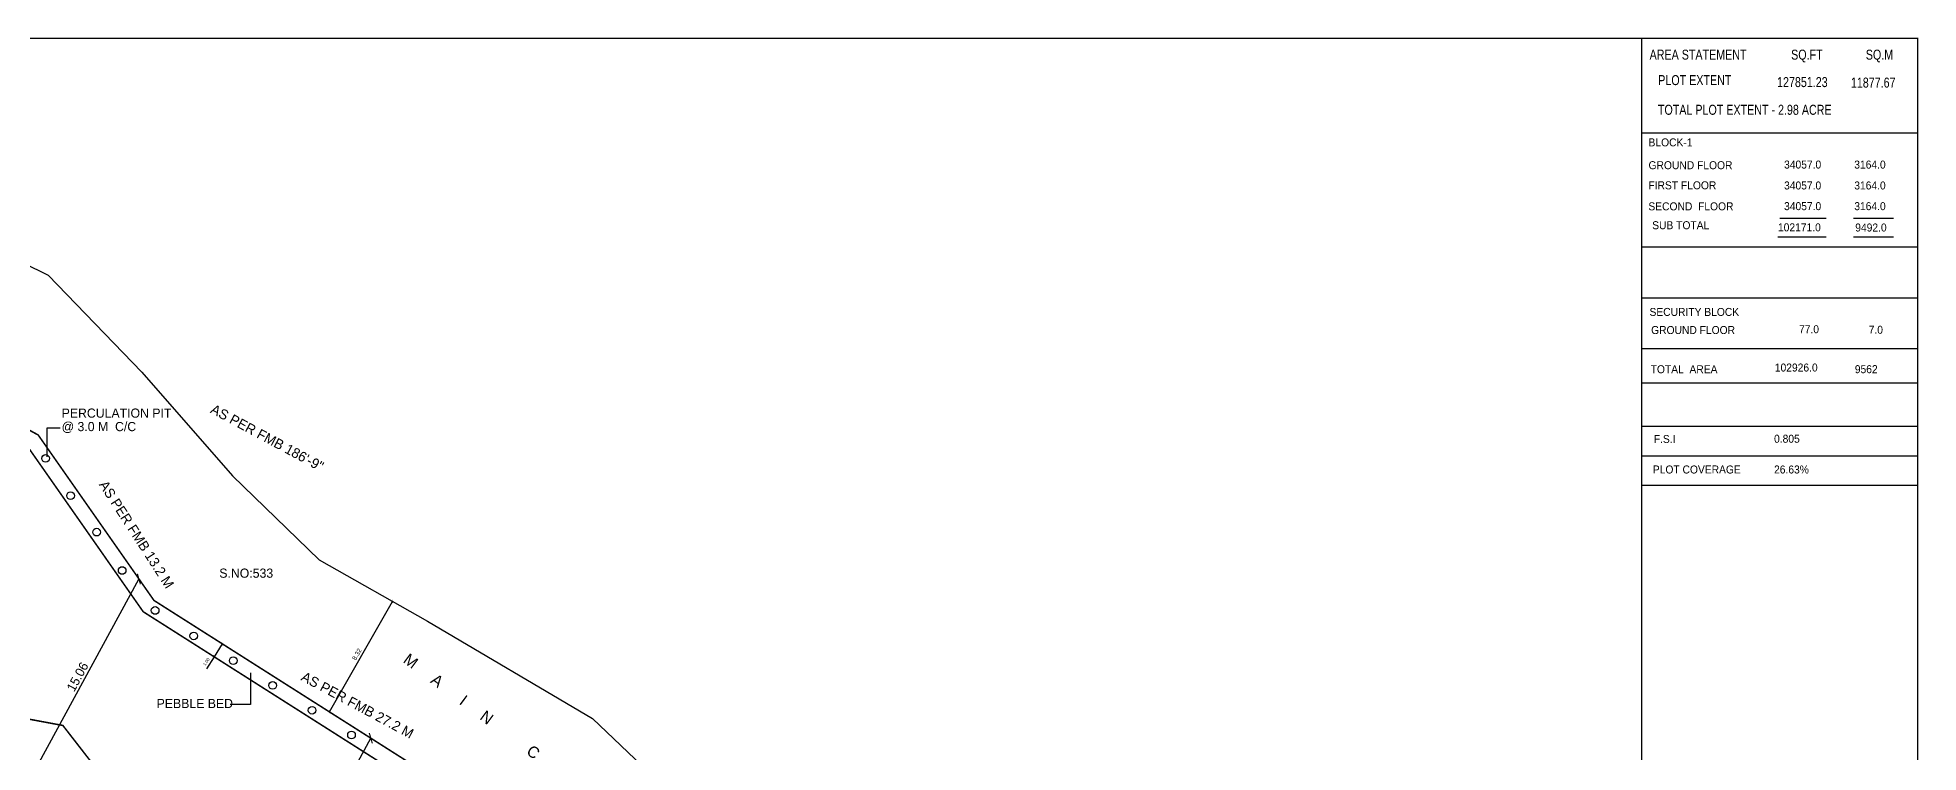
# Model space of a CAD drawing. Header units: metres. Extents: x 6101839 to 6102590, y -6659932 to -6659648.
# Drawn here: x 6101915.9 to 6102038.9, y -6659694.3 to -6659647.5 of the extents above; entities that cross this region are included whole.
import ezdxf

# ---------------------------------------------------------------- set-up
doc = ezdxf.new("R2010")
doc.units = ezdxf.units.M
doc.header["$LTSCALE"] = 500
doc.header["$MEASUREMENT"] = 0
doc.layers.get('0').update_dxf_attribs({"linetype": 'CONTINUOUS'})
doc.layers.get('Defpoints').update_dxf_attribs({"linetype": 'CONTINUOUS'})
doc.layers.add('BLK_1_FIRE_TENDER_MOVEMENT', color=161, linetype='CONTINUOUS', lineweight=0)
for name, color, linetype in [('BLK_1_LVL_0_SIDE_SETBACK2', 102, 'CONTINUOUS'), ('ED', 30, 'CONTINUOUS'), ('FMB', 3, 'CONTINUOUS'), ('ID', 3, 'CONTINUOUS'), ('LVL', 1, 'CONTINUOUS'), ('PLOT_BOUNDARY', 70, 'CONTINUOUS'), ('RWH', 130, 'CONTINUOUS'), ('TEXT', 4, 'CONTINUOUS'), ('TEXT1', 7, 'CONTINUOUS'), ('TITLE', 7, 'CONTINUOUS'), ('WAL', 1, 'CONTINUOUS')]:
    doc.layers.add(name, color=color, linetype=linetype)
doc.styles.add('A', font='GOTHIC.TTF', dxfattribs={"width": 0.96, "height": 6.5})
doc.styles.add('GD', font='GOTHIC.TTF')
doc.styles.add('J2', font='GOTHIC.TTF', dxfattribs={"height": 4.75})
doc.styles.add('S2', font='GOTHIC.TTF')
doc.styles.add('USA TEXT', font='GOTHIC.TTF')
doc.dimstyles.new('1-100-ED', dxfattribs={"dimtxt": 0.2, "dimasz": 0.15, "dimexe": 0.18, "dimexo": 0.0625, "dimgap": 0.15, "dimtad": 1, "dimzin": 0, "dimdsep": 46, "dimtxsty": 'USA TEXT', "dimblk": 'ARCHTICK', "dimcen": 0.1, "dimse1": 1, "dimse2": 1, "dimclrd": 256, "dimclrt": 256, "dimadec": 0, "dimazin": 0, "dimtfac": 1, "dimtofl": 0, "dimtmove": 0, "dimatfit": 3, "dimldrblk": 'ARCHTICK', "dimfxl": 0.18, "dimtolj": 1, "dimtzin": 0, "dimarcsym": 0})
doc.dimstyles.new('1-100-ID', dxfattribs={"dimtxt": 0.3, "dimasz": 0.15, "dimexe": 0, "dimexo": 0, "dimgap": 0.15, "dimtad": 1, "dimzin": 3, "dimdsep": 46, "dimtxsty": 'GD', "dimblk": 'ARCHTICK', "dimcen": 0, "dimse1": 1, "dimse2": 1, "dimclrd": 252, "dimclrt": 3, "dimadec": 0, "dimazin": 0, "dimtfac": 1, "dimtix": 1, "dimtmove": 2, "dimatfit": 3, "dimldrblk": 'ARCHTICK', "dimfxl": 0, "dimtolj": 1, "dimtzin": 0, "dimarcsym": 0})
doc.dimstyles.new('Copy of 1-100-ID', dxfattribs={"dimtxt": 0.6, "dimasz": 0.5, "dimexe": 0, "dimexo": 0, "dimgap": 0.15, "dimtad": 1, "dimzin": 3, "dimdsep": 46, "dimtxsty": 'GD', "dimblk": 'ARCHTICK', "dimcen": 0, "dimse1": 1, "dimse2": 1, "dimclrd": 252, "dimclrt": 3, "dimadec": 0, "dimazin": 0, "dimtfac": 1, "dimtix": 1, "dimtmove": 2, "dimatfit": 3, "dimldrblk": 'ARCHTICK', "dimfxl": 0, "dimtolj": 1, "dimtzin": 0, "dimarcsym": 0})

# ---------------------------------------------------------------- blocks, each defined once
blk = doc.blocks.new('_ArchTick')
at = {"color": 0, "linetype": 'ByBlock', "const_width": 0.15}
blk.add_lwpolyline([(-0.5, -0.5), (0.5, 0.5)], dxfattribs=at)
blk = doc.blocks.new('*D4')
at = {"layer": 'Defpoints', "color": 0, "transparency": 16777216}
for p in [(6101927.46, -6659688.02), (6101927.97, -6659687.17), (6101927.99, -6659687.18)]:
    blk.add_point(p, dxfattribs=at)
at = {"layer": 'ED', "lineweight": -2, "transparency": 16777216}
for p, q in [((6101927.44, -6659688.01), (6101926.93, -6659688.81)), ((6101927.97, -6659687.17), (6101927.44, -6659688.01))]:
    blk.add_line(p, q, dxfattribs=at)
at = {"layer": 'ED', "lineweight": -2, "transparency": 16777216, "xscale": 0.15, "yscale": 0.15, "zscale": 0.15}
for p, rotation in [((6101927.44, -6659688.01), 237.5839361530711), ((6101927.97, -6659687.17), 57.58393615307106)]:
    blk.add_blockref('_ArchTick', p, dxfattribs=dict(at, rotation=rotation))
at = {"layer": 'ED', "transparency": 16777216, "insert": (6101926.93, -6659688.34), "char_height": 0.2, "attachment_point": 5, "rotation": 57.5839, "style": 'USA TEXT'}
blk.add_mtext('\\A1;1.00', dxfattribs=at)
blk = doc.blocks.new('*D13')
at = {"layer": 'Defpoints', "color": 0, "transparency": 16777216}
for p in [(6101939.1, -6659684.39), (6101939.1, -6659684.39), (6101934.99, -6659691.62)]:
    blk.add_point(p, dxfattribs=at)
at = {"layer": 'ID', "color": 252, "lineweight": -2, "transparency": 16777216}
blk.add_line((6101934.99, -6659691.62), (6101939.1, -6659684.39), dxfattribs=at)
at = {"layer": 'ID', "color": 252, "lineweight": -2, "transparency": 16777216, "xscale": 0.15, "yscale": 0.15, "zscale": 0.15}
for p, rotation in [((6101939.1, -6659684.39), 60.4135244710504), ((6101934.99, -6659691.62), 240.4135244710504)]:
    blk.add_blockref('_ArchTick', p, dxfattribs=dict(at, rotation=rotation))
at = {"layer": 'ID', "color": 3, "transparency": 16777216, "insert": (6101936.77, -6659687.85), "char_height": 0.3, "attachment_point": 5, "rotation": 60.4135, "style": 'GD'}
blk.add_mtext('\\A1;8.32', dxfattribs=at)
blk = doc.blocks.new('*D1058')
at = {"layer": 'Defpoints', "color": 0, "transparency": 16777216}
for p in [(6101922.52, -6659682.93), (6101922.52, -6659682.93), (6101915.32, -6659696.16)]:
    blk.add_point(p, dxfattribs=at)
at = {"layer": 'ID', "color": 252, "lineweight": -2, "transparency": 16777216}
blk.add_line((6101915.32, -6659696.16), (6101922.52, -6659682.93), dxfattribs=at)
at = {"layer": 'ID', "color": 252, "lineweight": -2, "transparency": 16777216, "xscale": 0.5, "yscale": 0.5, "zscale": 0.5}
for p, rotation in [((6101922.52, -6659682.93), 61.43330256002629), ((6101915.32, -6659696.16), 241.4333025600263)]:
    blk.add_blockref('_ArchTick', p, dxfattribs=dict(at, rotation=rotation))
at = {"layer": 'ID', "color": 3, "transparency": 16777216, "insert": (6101918.51, -6659689.32), "char_height": 0.6, "attachment_point": 5, "rotation": 61.4333, "style": 'GD'}
blk.add_mtext('\\A1;15.06', dxfattribs=at)
blk = doc.blocks.new('*D1188')
at = {"layer": 'Defpoints', "color": 0, "transparency": 16777216}
for p in [(6101937.68, -6659693.33), (6101937.68, -6659693.33), (6101930.49, -6659706.54)]:
    blk.add_point(p, dxfattribs=at)
at = {"layer": 'ID', "color": 252, "lineweight": -2, "transparency": 16777216}
blk.add_line((6101930.49, -6659706.54), (6101937.68, -6659693.33), dxfattribs=at)
at = {"layer": 'ID', "color": 252, "lineweight": -2, "transparency": 16777216, "xscale": 0.5, "yscale": 0.5, "zscale": 0.5}
for p, rotation in [((6101937.68, -6659693.33), 61.43330256190251), ((6101930.49, -6659706.54), 241.4333025619025)]:
    blk.add_blockref('_ArchTick', p, dxfattribs=dict(at, rotation=rotation))
at = {"layer": 'ID', "color": 3, "transparency": 16777216, "insert": (6101933.67, -6659699.71), "char_height": 0.6, "attachment_point": 5, "rotation": 61.4333, "style": 'GD'}
blk.add_mtext('\\A1;15.04', dxfattribs=at)

msp = doc.modelspace()

# ---------------------------------------------------------------- linework, layer by layer
at = {"layer": 'BLK_1_FIRE_TENDER_MOVEMENT', "const_width": 0.1}
msp.add_lwpolyline([(6101955.44049, -6659720.42938), (6101942.56852, -6659717.51714), (6101942.56851, -6659709.28727), (6101935.6685, -6659709.2873), (6101933.33908, -6659702.5346), (6101930.34332, -6659702.53461), (6101920.05274, -6659695.72336), (6101917.54755, -6659692.5009), (6101856.57385, -6659681.15764), (6101856.57404, -6659685.2263), (6101915.32216, -6659696.15552), (6101917.29764, -6659698.69661), (6101929.13945, -6659706.53461), (6101930.48762, -6659706.53461), (6101932.81704, -6659713.28732), (6101938.56851, -6659713.28729), (6101938.56852, -6659720.71326), (6101946.13498, -6659722.42514), (6101945.43318, -6659725.52677), (6101948.84836, -6659726.30059)], close=True, dxfattribs=at)
at = {"layer": 'BLK_1_LVL_0_SIDE_SETBACK2', "const_width": 0.1}
msp.add_lwpolyline([(6101914.20827, -6659702.37427), (6101917.29764, -6659702.37427), (6101917.29764, -6659698.69661), (6101929.13945, -6659706.53461), (6101930.48762, -6659706.53508), (6101930.48764, -6659716.67461), (6101932.05059, -6659716.67461), (6101932.81704, -6659713.28732), (6101938.56851, -6659713.28729), (6101938.56852, -6659720.71326), (6101946.13498, -6659722.42514), (6101945.43318, -6659725.52677), (6101948.84836, -6659726.30059), (6101961.12168, -6659715.37165), (6101946.46779, -6659698.91144), (6101923.50616, -6659684.33051), (6101915.93612, -6659673.51689), (6101898.3709, -6659663.95326)], dxfattribs=at)
at = {"layer": 'ED', "linetype": 'ByBlock'}
for p, q in [((6101929.80935, -6659689.0613), (6101929.80935, -6659691.12634)), ((6101929.80935, -6659691.12634), (6101928.48501, -6659691.12634))]:
    msp.add_line(p, q, dxfattribs=at)
at = {"layer": 'ED', "const_width": 0.1}
msp.add_lwpolyline([(6102000.73568, -6659729.15584), (6102000.7152, -6659729.02288), (6101999.89882, -6659723.72264), (6101986.54891, -6659732.28484), (6101978.86847, -6659730.84025), (6101964.54836, -6659720.72462), (6101945.81379, -6659699.68072), (6101922.80149, -6659685.06762), (6101915.25162, -6659674.28282)], dxfattribs=at)
at = {"layer": 'FMB', "const_width": 0.1}
msp.add_lwpolyline([(6102001.8352, -6659729.72542), (6102000.65311, -6659722.05086), (6101986.34339, -6659731.22865), (6101979.26746, -6659729.89776), (6101965.21899, -6659719.97402), (6101946.46779, -6659698.91144), (6101923.50616, -6659684.33051), (6101915.93612, -6659673.51689), (6101898.3709, -6659663.95326), (6101880.30969, -6659661.70982), (6101878.39445, -6659678.19896), (6101843.86031, -6659676.12777), (6101844.51945, -6659753.52496), (6101858.73444, -6659751.39092), (6101868.16145, -6659755.28596), (6101889.23745, -6659753.63396), (6101886.07793, -6659773.78781), (6101888.47005, -6659779.50775), (6101902.95735, -6659782.53396), (6101917.39945, -6659762.37296), (6102009.64671, -6659780.44071), (6102001.8352, -6659729.72542)], dxfattribs=at)
at = {"layer": 'ID', "linetype": 'ByBlock'}
for p, q in [((6101916.52729, -6659674.93721), (6101916.52729, -6659673.04564)), ((6101916.52729, -6659673.04564), (6101917.36752, -6659673.04564))]:
    msp.add_line(p, q, dxfattribs=at)
at = {"layer": 'ID'}
for centre in [(6101916.41646, -6659675.04993), (6101918.04973, -6659677.48288), (6101919.75367, -6659679.867), (6101921.42493, -6659682.37289), (6101923.58205, -6659684.98605), (6101926.10873, -6659686.64608), (6101928.6863, -6659688.26544), (6101931.26386, -6659689.88479), (6101933.84143, -6659691.50415), (6101936.41899, -6659693.1235)]:
    msp.add_circle(centre, 0.25, dxfattribs=at)
at = {"layer": 'LVL', "linetype": 'ByBlock', "ltscale": 6}
for p, q in [((6101902.51207, -6659656.18564), (6101916.59703, -6659663.07877)), ((6101916.59703, -6659663.07877), (6101922.71091, -6659669.40695)), ((6101922.71091, -6659669.40695), (6101928.6291, -6659676.18687)), ((6101928.6291, -6659676.18687), (6101934.31053, -6659681.66862)), ((6101934.31053, -6659681.66862), (6101941.39273, -6659685.68966)), ((6101941.39273, -6659685.68966), (6101952.1793, -6659692.0393)), ((6101952.1793, -6659692.0393), (6101961.25011, -6659700.69305))]:
    msp.add_line(p, q, dxfattribs=at)
at = {"layer": 'PLOT_BOUNDARY', "linetype": 'ByBlock', "const_width": 0.1}
msp.add_lwpolyline([(6102001.8352, -6659729.72542), (6102000.65311, -6659722.05086), (6101986.34339, -6659731.22865), (6101979.26746, -6659729.89776), (6101965.21899, -6659719.97402), (6101946.46779, -6659698.91144), (6101923.50616, -6659684.33051), (6101915.93612, -6659673.51689), (6101898.3709, -6659663.95326), (6101880.30969, -6659661.70982), (6101878.39445, -6659678.19896), (6101843.86031, -6659676.12777), (6101844.51945, -6659753.52496), (6101858.73444, -6659751.39092), (6101868.16145, -6659755.28596), (6101889.23745, -6659753.63396), (6101886.07793, -6659773.78781), (6101888.47005, -6659779.50775), (6101902.95735, -6659782.53396), (6101917.39945, -6659762.37296), (6102009.64671, -6659780.44071)], close=True, dxfattribs=at)
at = {"layer": 'RWH', "const_width": 0.1}
msp.add_lwpolyline([(6101915.25162, -6659674.28282), (6101922.80149, -6659685.06762), (6101945.81379, -6659699.68072), (6101964.54836, -6659720.72462), (6101978.86847, -6659730.84025), (6101986.54891, -6659732.28484), (6101999.89882, -6659723.72264), (6102000.7152, -6659729.02288), (6102000.73568, -6659729.15584), (6102001.72402, -6659729.0036), (6102000.65311, -6659722.05086), (6101986.34339, -6659731.22865), (6101979.26746, -6659729.89776), (6101965.21899, -6659719.97402), (6101946.46779, -6659698.91144), (6101923.50616, -6659684.33051), (6101915.93612, -6659673.51689), (6101898.3709, -6659663.95326)], dxfattribs=at)
at = {"layer": 'TEXT1', "linetype": 'ByBlock'}
for p, q in [((6102029.79388, -6659659.34749), (6102032.83519, -6659659.34749)), ((6102034.61001, -6659659.34749), (6102037.226, -6659659.34749)), ((6102029.66554, -6659660.5622), (6102032.83519, -6659660.5622)), ((6102034.61001, -6659660.5622), (6102037.226, -6659660.5622))]:
    msp.add_line(p, q, dxfattribs=at)
at = {"layer": 'TITLE', "color": 6, "linetype": 'ByBlock'}
msp.add_line((6102020.75143, -6659647.59697), (6102020.75143, -6659787.0605), dxfattribs=at)
at = {"layer": 'TITLE', "color": 1, "linetype": 'ByBlock'}
for p, q in [((6102020.75143, -6659653.77828), (6102038.81, -6659653.77828)), ((6102020.75143, -6659661.2184), (6102038.81, -6659661.2184)), ((6102020.75143, -6659664.54418), (6102038.81, -6659664.54418)), ((6102020.75143, -6659667.86996), (6102038.81, -6659667.86996)), ((6102020.75143, -6659670.09955), (6102038.81, -6659670.09955)), ((6102020.75143, -6659672.93624), (6102038.81, -6659672.93624)), ((6102020.75143, -6659674.86885), (6102038.81, -6659674.86885)), ((6102020.75143, -6659676.80146), (6102038.81, -6659676.80146))]:
    msp.add_line(p, q, dxfattribs=at)
at = {"layer": 'WAL', "linetype": 'Continuous', "ltscale": 0.25, "const_width": 0.1}
msp.add_lwpolyline([(6101840.4195, -6659647.59697), (6101840.4195, -6659787.0605), (6102038.81, -6659787.0605), (6102038.81, -6659647.59697)], close=True, dxfattribs=at)

# ---------------------------------------------------------------- texts
at = {"layer": 'TEXT', "style": 'GD'}
for s, p in [('PERCULATION PIT', (6101917.469, -6659672.3875)), ('@ 3.0 M  C/C   ', (6101917.469, -6659673.26621)), ('PEBBLE BED', (6101923.67805, -6659691.36431))]:
    msp.add_text(s, height=0.6, dxfattribs=at).set_placement(p)
at = {"layer": 'TEXT', "color": 7, "style": 'S2'}
for s, rotation, p in [('AS PER FMB 186\'-9"', 331.8013774, (6101927.14143, -6659672.03977)), ('AS PER FMB 13.2 M', 302.8419139, (6101919.88144, -6659676.76291)), ('AS PER FMB 27.2 M', 331.8013774, (6101933.06188, -6659689.52277))]:
    msp.add_text(s, height=0.65, rotation=rotation, dxfattribs=at).set_placement(p)
msp.add_text('S.NO:533', height=0.6, dxfattribs=at).set_placement((6101927.77465, -6659682.84621))
at = {"layer": 'TEXT', "style": 'GD'}
msp.add_text('M     A      I     N           C    A    N    A    L', height=0.75, rotation=323.392137, dxfattribs=at).set_placement((6101939.73987, -6659688.33967))
at = {"layer": 'TEXT1', "style": 'J2', "width": 0.96}
for s, height, p in [('BLOCK-1', 0.52325, (6102021.21789, -6659654.6548)), ('GROUND FLOOR', 0.52325, (6102021.21789, -6659656.14592)), ('34057.0', 0.52325, (6102030.07917, -6659656.1055)), ('3164.0', 0.52325, (6102034.66782, -6659656.10597)), ('FIRST FLOOR', 0.52325, (6102021.20851, -6659657.4598)), ('34057.0', 0.52325, (6102030.07917, -6659657.47003)), ('3164.0', 0.52325, (6102034.66782, -6659657.4705)), ('SECOND  FLOOR', 0.52325, (6102021.20851, -6659658.83534)), ('34057.0', 0.52325, (6102030.07917, -6659658.82229)), ('3164.0', 0.52325, (6102034.66782, -6659658.82276)), (' SUB TOTAL', 0.52325, (6102021.26975, -6659660.06843)), ('102171.0', 0.52325, (6102029.67992, -6659660.20776)), ('9492.0', 0.52325, (6102034.73229, -6659660.21815)), ('SECURITY BLOCK', 0.52325, (6102021.28107, -6659665.73693)), ('GROUND FLOOR', 0.523, (6102021.38917, -6659666.91896)), ('77.0', 0.52325, (6102031.05598, -6659666.86515)), ('7.0', 0.52325, (6102035.61055, -6659666.89962)), ('TOTAL  AREA', 0.52325, (6102021.35684, -6659669.48161)), ('102926.0', 0.52325, (6102029.47437, -6659669.36967)), ('9562', 0.52325, (6102034.70323, -6659669.47706)), ('F.S.I', 0.52325, (6102021.56072, -6659674.03786)), ('0.805', 0.52325, (6102029.42353, -6659674.023)), ('PLOT COVERAGE', 0.52325, (6102021.49993, -6659676.03281)), ('26.63%%%', 0.52325, (6102029.42353, -6659676.03281))]:
    msp.add_text(s, height=height, dxfattribs=at).set_placement(p)
at = {"layer": 'TITLE', "color": 3, "style": 'A', "width": 0.8}
for s, height, p in [('AREA STATEMENT', 0.6540625, (6102021.28845, -6659648.98618)), ('SQ.FT', 0.654063, (6102030.54101, -6659648.98618)), ('SQ.M', 0.654063, (6102035.42241, -6659648.98618)), ('PLOT EXTENT', 0.6540625, (6102021.85184, -6659650.64947)), ('127851.23', 0.654063, (6102029.62053, -6659650.77843)), ('11877.67', 0.654063, (6102034.44745, -6659650.8134)), ('TOTAL PLOT EXTENT - 2.98 ACRE', 0.6540625, (6102021.83068, -6659652.59003))]:
    msp.add_text(s, height=height, dxfattribs=at).set_placement(p)

# ---------------------------------------------------------------- dimensions: what is measured, and where the dimension line sits
at = {"layer": 'ED'}
dim = msp.add_linear_dim(base=(6101927.97427, -6659687.16782), p1=(6101927.45705, -6659688.02396), p2=(6101927.99312, -6659687.17979), angle=57.5839362, dimstyle='1-100-ED', dxfattribs=at)
dim.commit()
dim.dimension.update_dxf_attribs({"geometry": '*D4', "text_midpoint": (6101927.14565, -6659688.47271), "dimtype": 161})
at = {"layer": 'ID'}
for p1, p2, picture, middle in [((6101915.32216, -6659696.1555), (6101922.52418, -6659682.92778), '*D1058', (6101918.5147, -6659689.31924)), ((6101930.48761, -6659706.53509), (6101937.67756, -6659693.32953), '*D1188', (6101933.67411, -6659699.70991))]:
    dim = msp.add_aligned_dim(p1=p1, p2=p2, distance=0, dimstyle='Copy of 1-100-ID', dxfattribs=at)
    dim.commit()
    dim.dimension.update_dxf_attribs({"geometry": picture, "text_midpoint": middle})
dim = msp.add_aligned_dim(p1=(6101934.98698, -6659691.62098), p2=(6101939.09521, -6659684.3852), distance=0, dimstyle='1-100-ID', override={"dimfxl": 0.18}, dxfattribs=at)
dim.commit()
dim.dimension.update_dxf_attribs({"geometry": '*D13', "text_midpoint": (6101936.77365, -6659687.85124)})

doc.saveas('drawing.dxf')
